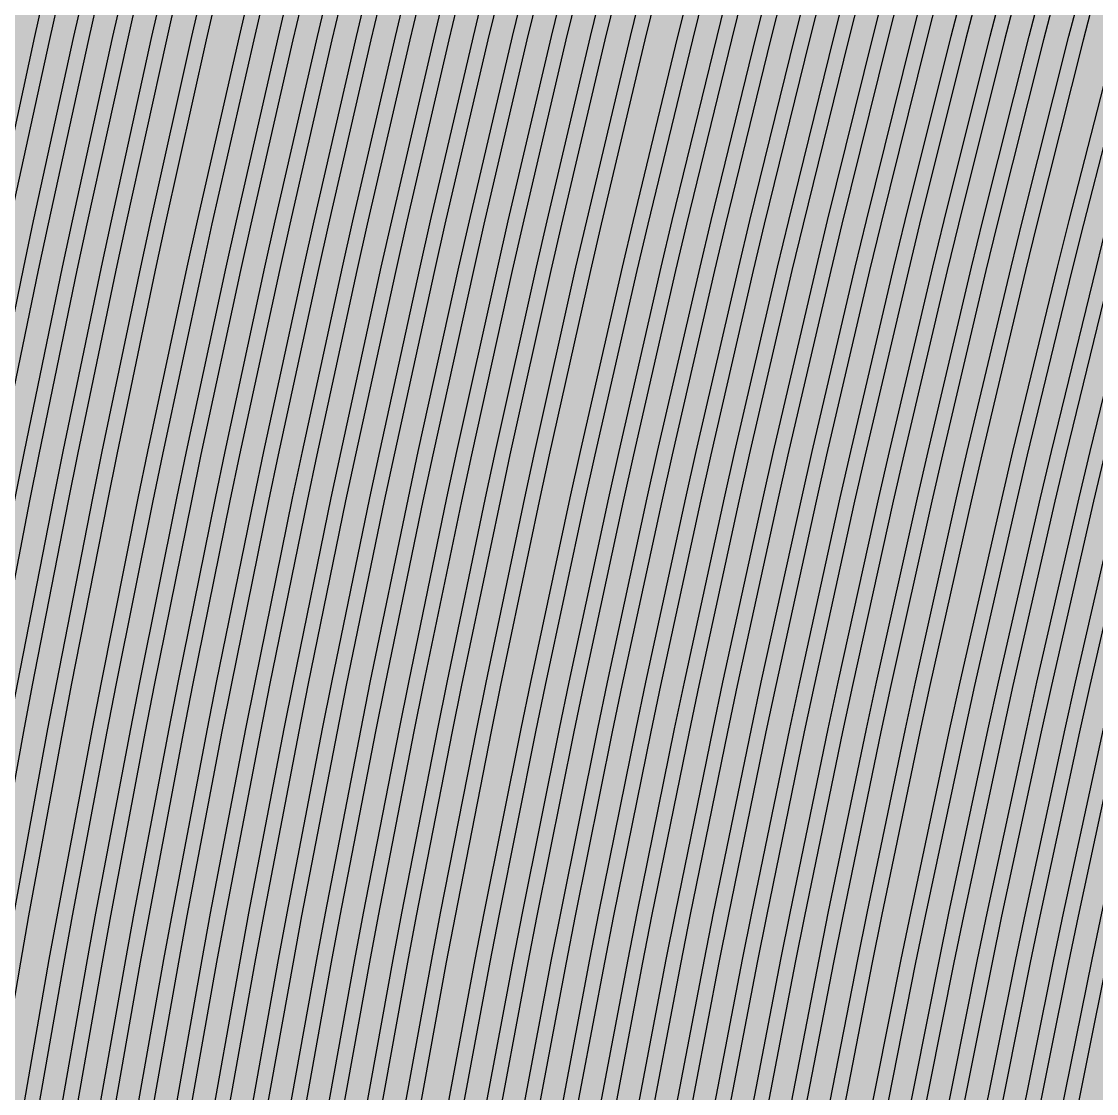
# Model space of a CAD drawing. Header units: metres. Extents: x -7240 to 10960, y -29667 to 1823.
# Drawn here: x 2903.3 to 3048.9, y -17259.8 to -17114.6 of the extents above; entities that cross this region are included whole.
import ezdxf

# ---------------------------------------------------------------- set-up
doc = ezdxf.new("R2010")
doc.units = ezdxf.units.M
doc.layers.add('Metal1', color=4, linetype='CONTINUOUS')
doc.layers.add('Polyimide', color=7, linetype='CONTINUOUS')

msp = doc.modelspace()

# ---------------------------------------------------------------- hatches: boundary and pattern name
at = {"layer": 'Polyimide'}
msp.add_hatch(color=7, dxfattribs=at).paths.add_polyline_path([(4088.45, -11806.89), (4098.72, -11851.21), (4115.58, -11893.47), (4138.63, -11932.7), (4167.35, -11967.99), (4201.08, -11998.53), (4239.03, -12023.62), (4280.35, -12042.68), (4349.18, -12073.73), (4413.2, -12113.76), (4471.26, -12162.04), (4522.3, -12217.69), (4565.39, -12279.7), (4599.74, -12346.94), (4624.73, -12418.19), (4639.91, -12492.16), (4645, -12567.5), (4639.91, -12642.84), (4624.73, -12716.8), (4599.74, -12788.06), (4565.39, -12855.3), (4522.3, -12917.31), (4471.26, -12972.96), (4413.2, -13021.24), (4349.18, -13061.27), (4280.35, -13092.32), (4239.03, -13111.38), (4201.08, -13136.47), (4167.35, -13167.01), (4138.63, -13202.3), (4115.58, -13241.52), (4098.72, -13283.78), (4088.45, -13328.11), (4085, -13373.48), (4085, -13567.5), (4099.45, -13861.55), (4142.64, -14152.77), (4214.18, -14438.35), (4313.36, -14715.55), (4439.24, -14981.69), (4590.59, -15234.21), (4765.97, -15470.68), (4963.68, -15688.82), (5181.82, -15886.53), (5418.29, -16061.91), (5670.81, -16213.26), (5936.95, -16339.14), (6214.15, -16438.32), (6499.73, -16509.85), (6790.95, -16553.05), (7085, -16567.5), (9960.38, -16567.5), (10038.79, -16571.35), (10116.45, -16582.87), (10192.6, -16601.95), (10266.52, -16628.4), (10337.49, -16661.96), (10404.83, -16702.32), (10467.89, -16749.09), (10526.06, -16801.81), (10578.78, -16859.98), (10625.55, -16923.04), (10665.91, -16990.38), (10699.48, -17061.35), (10725.93, -17135.27), (10745, -17211.43), (10756.52, -17289.08), (10760.38, -17367.5), (10760.38, -21957.3), (10721.61, -22012.91), (10685.97, -22070.59), (10653.58, -22130.14), (10624.53, -22191.39), (10598.92, -22254.16), (10576.82, -22318.25), (10558.3, -22383.46), (10543.41, -22449.6), (10532.21, -22516.46), (10524.72, -22583.84), (10520.97, -22651.53), (10520.97, -22719.32), (10524.72, -22787.01), (10532.21, -22854.38), (10543.41, -22921.24), (10558.3, -22987.38), (10576.82, -23052.6), (10598.92, -23116.68), (10624.53, -23179.45), (10653.58, -23240.71), (10685.97, -23300.26), (10721.61, -23357.93), (10760.38, -23413.54), (10760.38, -28667.5), (10756.52, -28745.91), (10745, -28823.57), (10725.93, -28899.73), (10699.48, -28973.65), (10665.91, -29044.62), (10625.55, -29111.96), (10578.78, -29175.01), (10526.06, -29233.19), (10467.89, -29285.91), (10404.83, -29332.68), (10337.49, -29373.04), (10266.52, -29406.6), (10192.6, -29433.05), (10116.45, -29452.13), (10038.79, -29463.65), (9960.38, -29467.5), (-6239.63, -29467.5), (-6318.04, -29463.65), (-6395.7, -29452.13), (-6471.85, -29433.05), (-6545.77, -29406.6), (-6616.74, -29373.04), (-6684.08, -29332.68), (-6747.14, -29285.91), (-6805.31, -29233.19), (-6858.03, -29175.01), (-6904.8, -29111.96), (-6945.16, -29044.62), (-6978.73, -28973.65), (-7005.18, -28899.73), (-7024.25, -28823.57), (-7035.77, -28745.91), (-7039.63, -28667.5), (-7039.63, -23426.32), (-6999.36, -23370.07), (-6962.33, -23311.63), (-6928.66, -23251.2), (-6898.45, -23188.96), (-6871.81, -23125.12), (-6848.81, -23059.88), (-6829.53, -22993.44), (-6814.04, -22926.02), (-6802.37, -22857.83), (-6794.57, -22789.09), (-6790.67, -22720.02), (-6790.67, -22650.84), (-6794.57, -22581.77), (-6802.37, -22513.03), (-6814.04, -22444.84), (-6829.53, -22377.42), (-6848.81, -22310.98), (-6871.81, -22245.74), (-6898.45, -22181.89), (-6928.66, -22119.66), (-6962.33, -22059.22), (-6999.36, -22000.79), (-7039.63, -21944.54), (-7039.63, -17367.5), (-7035.77, -17289.08), (-7024.25, -17211.43), (-7005.18, -17135.27), (-6978.73, -17061.35), (-6945.16, -16990.38), (-6904.8, -16923.04), (-6858.03, -16859.98), (-6805.31, -16801.81), (-6747.14, -16749.09), (-6684.08, -16702.32), (-6616.74, -16661.96), (-6545.77, -16628.4), (-6471.85, -16601.95), (-6395.7, -16582.87), (-6318.04, -16571.35), (-6239.63, -16567.5), (-3334, -16567.5), (-3039.95, -16553.05), (-2748.73, -16509.85), (-2463.15, -16438.32), (-2185.95, -16339.14), (-1919.81, -16213.26), (-1667.29, -16061.91), (-1430.82, -15886.53), (-1212.68, -15688.82), (-1014.97, -15470.68), (-839.59, -15234.21), (-688.24, -14981.69), (-562.36, -14715.55), (-463.18, -14438.35), (-391.64, -14152.77), (-348.45, -13861.55), (-334, -13567.5), (-334, -13373.48), (-337.45, -13328.11), (-347.72, -13283.78), (-364.58, -13241.52), (-387.63, -13202.3), (-416.35, -13167.01), (-450.08, -13136.47), (-488.03, -13111.38), (-529.35, -13092.32), (-529.35, -13092.32), (-598.18, -13061.27), (-662.2, -13021.24), (-720.26, -12972.96), (-771.3, -12917.31), (-814.39, -12855.3), (-848.74, -12788.06), (-873.73, -12716.8), (-888.91, -12642.84), (-894, -12567.5), (-888.91, -12492.16), (-873.73, -12418.19), (-848.74, -12346.94), (-814.39, -12279.7), (-771.3, -12217.69), (-720.26, -12162.04), (-662.2, -12113.76), (-598.18, -12073.73), (-529.35, -12042.68), (-488.03, -12023.62), (-450.08, -11998.53), (-416.35, -11967.99), (-387.63, -11932.7), (-364.58, -11893.47), (-347.72, -11851.21), (-337.45, -11806.89), (-334, -11761.52), (-334, -11074.31), (-337.45, -11028.94), (-347.72, -10984.62), (-364.58, -10942.36), (-387.63, -10903.13), (-416.35, -10867.84), (-450.08, -10837.3), (-488.03, -10812.21), (-529.35, -10793.16), (-529.35, -10793.16), (-598.18, -10762.1), (-662.2, -10722.07), (-720.26, -10673.8), (-771.3, -10618.15), (-814.39, -10556.13), (-848.74, -10488.89), (-873.73, -10417.64), (-888.91, -10343.67), (-894, -10268.33), (-888.91, -10192.99), (-873.73, -10119.03), (-848.74, -10047.77), (-814.39, -9980.53), (-771.3, -9918.52), (-720.26, -9862.87), (-662.2, -9814.59), (-598.18, -9774.56), (-529.35, -9743.51), (-488.03, -9724.45), (-450.08, -9699.36), (-416.35, -9668.82), (-387.63, -9633.53), (-364.58, -9594.31), (-347.72, -9552.05), (-337.45, -9507.72), (-334, -9462.35), (-334, -8775.14), (-337.45, -8729.78), (-347.72, -8685.45), (-364.58, -8643.19), (-387.63, -8603.96), (-416.35, -8568.68), (-450.08, -8538.14), (-488.03, -8513.05), (-529.35, -8493.99), (-529.35, -8493.99), (-598.18, -8462.94), (-662.2, -8422.91), (-720.26, -8374.63), (-771.3, -8318.98), (-814.39, -8256.97), (-848.74, -8189.73), (-873.73, -8118.47), (-888.91, -8044.5), (-894, -7969.17), (-888.91, -7893.83), (-873.73, -7819.86), (-848.74, -7748.61), (-814.39, -7681.36), (-771.3, -7619.35), (-720.26, -7563.7), (-662.2, -7515.42), (-598.18, -7475.4), (-529.35, -7444.34), (-529.35, -7444.34), (-488.03, -7425.28), (-450.08, -7400.2), (-416.35, -7369.66), (-387.63, -7334.37), (-364.58, -7295.14), (-347.72, -7252.88), (-337.45, -7208.56), (-334, -7163.19), (-334, -6475.98), (-337.45, -6430.61), (-347.72, -6386.29), (-364.58, -6344.02), (-387.63, -6304.8), (-416.35, -6269.51), (-450.08, -6238.97), (-488.03, -6213.88), (-529.35, -6194.82), (-529.35, -6194.82), (-598.18, -6163.77), (-662.2, -6123.74), (-720.26, -6075.46), (-771.3, -6019.81), (-814.39, -5957.8), (-848.74, -5890.56), (-873.73, -5819.31), (-888.91, -5745.34), (-894, -5670), (-888.91, -5594.66), (-873.73, -5520.69), (-848.74, -5449.44), (-814.39, -5382.2), (-771.3, -5320.19), (-720.26, -5264.54), (-662.2, -5216.26), (-598.18, -5176.23), (-529.35, -5145.18), (-529.35, -5145.18), (-488.03, -5126.12), (-450.08, -5101.03), (-416.35, -5070.49), (-387.63, -5035.2), (-364.58, -4995.98), (-347.72, -4953.71), (-337.45, -4909.39), (-334, -4864.02), (-334, 380), (-334, 1522.5), (-289, 1522.5), (-288.78, 1515.63), (-288.1, 1508.79), (-286.98, 1502.02), (-285.42, 1495.32), (-283.43, 1488.75), (-281.01, 1482.32), (-278.17, 1476.06), (-274.93, 1470), (-271.3, 1464.17), (-267.3, 1458.58), (-262.94, 1453.27), (-258.25, 1448.25), (-253.23, 1443.56), (-247.92, 1439.2), (-242.33, 1435.2), (-236.5, 1431.57), (-230.44, 1428.33), (-224.18, 1425.49), (-217.75, 1423.07), (-211.18, 1421.08), (-204.48, 1419.52), (-197.71, 1418.4), (-190.87, 1417.72), (-184, 1417.5), (-177.13, 1417.72), (-170.29, 1418.4), (-163.52, 1419.52), (-156.82, 1421.08), (-150.25, 1423.07), (-143.82, 1425.49), (-137.56, 1428.33), (-131.5, 1431.57), (-125.67, 1435.2), (-120.08, 1439.2), (-114.77, 1443.56), (-109.75, 1448.25), (-105.06, 1453.27), (-100.7, 1458.58), (-96.7, 1464.17), (-93.07, 1470), (-89.83, 1476.06), (-86.99, 1482.32), (-84.57, 1488.75), (-82.58, 1495.32), (-81.02, 1502.02), (-79.9, 1508.79), (-79.22, 1515.63), (-79, 1522.5), (1786, 1522.5), (3835, 1522.5), (3835.21, 1529.04), (3835.86, 1535.55), (3836.92, 1542.01), (3838.41, 1548.38), (3840.31, 1554.64), (3842.61, 1560.77), (3845.31, 1566.73), (3848.4, 1572.5), (3851.85, 1578.06), (3855.66, 1583.38), (3859.82, 1588.43), (3864.29, 1593.21), (3869.07, 1597.68), (3874.12, 1601.84), (3879.44, 1605.65), (3885, 1609.1), (3890.77, 1612.19), (3896.73, 1614.89), (3902.86, 1617.19), (3909.12, 1619.09), (3915.49, 1620.58), (3921.95, 1621.64), (3928.46, 1622.29), (3935, 1622.5), (3941.54, 1622.29), (3948.05, 1621.64), (3954.51, 1620.58), (3960.88, 1619.09), (3967.14, 1617.19), (3973.27, 1614.89), (3979.23, 1612.19), (3985, 1609.1), (3990.56, 1605.65), (3995.88, 1601.84), (4000.93, 1597.68), (4005.71, 1593.21), (4010.18, 1588.43), (4014.34, 1583.38), (4018.15, 1578.06), (4021.6, 1572.5), (4024.69, 1566.73), (4027.39, 1560.77), (4029.69, 1554.64), (4031.59, 1548.38), (4033.08, 1542.01), (4034.14, 1535.55), (4034.79, 1529.04), (4035, 1522.5), (4085, 1522.5), (4085, 380), (4085, 330), (4085, -4864.02), (4088.45, -4909.39), (4098.72, -4953.71), (4115.58, -4995.98), (4138.63, -5035.2), (4167.35, -5070.49), (4201.08, -5101.03), (4239.03, -5126.12), (4280.35, -5145.18), (4280.35, -5145.18), (4349.18, -5176.23), (4413.2, -5216.26), (4471.26, -5264.54), (4522.3, -5320.19), (4565.39, -5382.2), (4599.74, -5449.44), (4624.73, -5520.69), (4639.91, -5594.66), (4645, -5670), (4639.91, -5745.34), (4624.73, -5819.31), (4599.74, -5890.56), (4565.39, -5957.8), (4522.3, -6019.81), (4471.26, -6075.46), (4413.2, -6123.74), (4349.18, -6163.77), (4280.35, -6194.82), (4239.03, -6213.88), (4201.08, -6238.97), (4167.35, -6269.51), (4138.63, -6304.8), (4115.58, -6344.02), (4098.72, -6386.29), (4088.45, -6430.61), (4085, -6475.98), (4085, -11761.52), (4088.45, -11806.89)])

# ---------------------------------------------------------------- linework, layer by layer
at = {"layer": 'Metal1'}
for points in [[(2855.58, -17422.91), (2858.24, -17397.93), (2858.95, -17391.66), (2861.92, -17366.68), (2862.7, -17360.41), (2865.97, -17335.43), (2866.83, -17329.15), (2870.4, -17304.18), (2871.34, -17297.9), (2875.21, -17272.93), (2876.23, -17266.65), (2880.41, -17241.67), (2881.5, -17235.4), (2886, -17210.42), (2887.17, -17204.14), (2891.97, -17179.17), (2893.22, -17172.89), (2898.34, -17147.92), (2899.67, -17141.64), (2905.1, -17116.67), (2906.51, -17110.38)], [(2908.46, -17110.83), (2907.06, -17117.1), (2901.62, -17142.06), (2900.3, -17148.33), (2895.18, -17173.29), (2893.94, -17179.56), (2889.13, -17204.51), (2887.97, -17210.78), (2883.47, -17235.74), (2882.38, -17242.01), (2878.2, -17266.97), (2877.19, -17273.24), (2873.31, -17298.2), (2872.38, -17304.47), (2868.81, -17329.43), (2867.95, -17335.69), (2864.68, -17360.66), (2863.9, -17366.92), (2860.94, -17391.89), (2860.23, -17398.15), (2857.57, -17423.12)], [(2860.64, -17422.91), (2863.32, -17397.93), (2864.03, -17391.66), (2867.01, -17366.68), (2867.79, -17360.41), (2871.08, -17335.43), (2871.94, -17329.15), (2875.53, -17304.18), (2876.47, -17297.9), (2880.36, -17272.92), (2881.38, -17266.65), (2885.59, -17241.67), (2886.68, -17235.39), (2891.2, -17210.42), (2892.37, -17204.14), (2897.2, -17179.17), (2898.45, -17172.89), (2903.59, -17147.92), (2904.93, -17141.64), (2910.39, -17116.67), (2911.8, -17110.38)], [(2913.75, -17110.83), (2912.34, -17117.1), (2906.88, -17142.06), (2905.55, -17148.33), (2900.41, -17173.29), (2899.16, -17179.56), (2894.34, -17204.52), (2893.16, -17210.78), (2888.65, -17235.74), (2887.56, -17242.01), (2883.36, -17266.97), (2882.34, -17273.24), (2878.45, -17298.2), (2877.51, -17304.47), (2873.92, -17329.43), (2873.06, -17335.69), (2869.78, -17360.66), (2868.99, -17366.92), (2866.01, -17391.89), (2865.31, -17398.15), (2862.63, -17423.12)], [(2865.7, -17422.91), (2868.39, -17397.93), (2869.1, -17391.66), (2872.1, -17366.68), (2872.89, -17360.41), (2876.19, -17335.43), (2877.05, -17329.15), (2880.66, -17304.18), (2881.6, -17297.9), (2885.51, -17272.92), (2886.54, -17266.65), (2890.76, -17241.67), (2891.86, -17235.39), (2896.39, -17210.42), (2897.57, -17204.14), (2902.42, -17179.17), (2903.68, -17172.89), (2908.85, -17147.92), (2910.19, -17141.64), (2915.67, -17116.67), (2917.09, -17110.38)], [(2919.04, -17110.83), (2917.62, -17117.11), (2912.14, -17142.06), (2910.8, -17148.33), (2905.64, -17173.29), (2904.38, -17179.56), (2899.54, -17204.52), (2898.36, -17210.79), (2893.83, -17235.75), (2892.73, -17242.01), (2888.51, -17266.97), (2887.49, -17273.24), (2883.58, -17298.2), (2882.64, -17304.47), (2879.03, -17329.43), (2878.17, -17335.69), (2874.87, -17360.66), (2874.08, -17366.92), (2871.09, -17391.89), (2870.38, -17398.15), (2867.69, -17423.12)], [(2870.76, -17422.91), (2873.46, -17397.93), (2874.18, -17391.66), (2877.19, -17366.68), (2877.98, -17360.4), (2881.29, -17335.43), (2882.16, -17329.15), (2885.78, -17304.17), (2886.73, -17297.9), (2890.66, -17272.92), (2891.69, -17266.65), (2895.93, -17241.67), (2897.04, -17235.39), (2901.59, -17210.42), (2902.78, -17204.14), (2907.65, -17179.17), (2908.91, -17172.89), (2914.1, -17147.92), (2915.45, -17141.63), (2920.95, -17116.67), (2922.38, -17110.38)], [(2924.33, -17110.83), (2922.91, -17117.11), (2917.4, -17142.06), (2916.06, -17148.33), (2910.87, -17173.29), (2909.61, -17179.56), (2904.74, -17204.52), (2903.56, -17210.79), (2899.01, -17235.75), (2897.9, -17242.01), (2893.66, -17266.97), (2892.64, -17273.24), (2888.71, -17298.2), (2887.76, -17304.47), (2884.14, -17329.43), (2883.28, -17335.69), (2879.96, -17360.66), (2879.17, -17366.92), (2876.17, -17391.89), (2875.45, -17398.15), (2872.75, -17423.12)], [(2875.85, -17422.91), (2878.57, -17397.93), (2879.29, -17391.66), (2882.31, -17366.68), (2883.11, -17360.4), (2886.44, -17335.43), (2887.32, -17329.15), (2890.96, -17304.17), (2891.91, -17297.9), (2895.87, -17272.92), (2896.9, -17266.64), (2901.17, -17241.67), (2902.28, -17235.39), (2906.86, -17210.42), (2908.06, -17204.14), (2912.95, -17179.17), (2914.23, -17172.89), (2919.45, -17147.92), (2920.8, -17141.63), (2926.34, -17116.67), (2927.78, -17110.38)], [(2929.73, -17110.83), (2928.29, -17117.11), (2922.76, -17142.06), (2921.4, -17148.33), (2916.19, -17173.29), (2914.92, -17179.56), (2910.02, -17204.52), (2908.83, -17210.79), (2904.25, -17235.75), (2903.14, -17242.02), (2898.87, -17266.98), (2897.84, -17273.24), (2893.89, -17298.2), (2892.94, -17304.47), (2889.3, -17329.43), (2888.42, -17335.7), (2885.09, -17360.66), (2884.3, -17366.92), (2881.27, -17391.89), (2880.55, -17398.15), (2877.84, -17423.12)], [(2881.16, -17422.91), (2883.94, -17397.93), (2884.68, -17391.65), (2887.77, -17366.67), (2888.59, -17360.4), (2891.99, -17335.42), (2892.89, -17329.15), (2896.62, -17304.17), (2897.59, -17297.89), (2901.63, -17272.92), (2902.69, -17266.64), (2907.05, -17241.67), (2908.19, -17235.39), (2912.88, -17210.42), (2914.1, -17204.13), (2919.1, -17179.17), (2920.41, -17172.88), (2925.74, -17147.92), (2927.13, -17141.63), (2932.79, -17116.67), (2934.26, -17110.38)], [(2936.21, -17110.84), (2934.74, -17117.11), (2929.08, -17142.06), (2927.7, -17148.34), (2922.36, -17173.29), (2921.06, -17179.57), (2916.06, -17204.52), (2914.84, -17210.79), (2910.16, -17235.75), (2909.02, -17242.02), (2904.66, -17266.98), (2903.61, -17273.25), (2899.57, -17298.21), (2898.59, -17304.47), (2894.87, -17329.44), (2893.98, -17335.7), (2890.57, -17360.67), (2889.76, -17366.93), (2886.66, -17391.89), (2885.93, -17398.15), (2883.15, -17423.12)], [(2886.22, -17422.91), (2889.01, -17397.93), (2889.75, -17391.65), (2892.86, -17366.67), (2893.68, -17360.4), (2897.1, -17335.42), (2898, -17329.15), (2901.74, -17304.17), (2902.72, -17297.89), (2906.78, -17272.92), (2907.84, -17266.64), (2912.23, -17241.67), (2913.37, -17235.39), (2918.07, -17210.42), (2919.3, -17204.13), (2924.33, -17179.17), (2925.64, -17172.88), (2931, -17147.92), (2932.39, -17141.63), (2938.08, -17116.66), (2939.55, -17110.37)], [(2941.5, -17110.84), (2940.03, -17117.12), (2934.34, -17142.07), (2932.95, -17148.34), (2927.59, -17173.29), (2926.29, -17179.57), (2921.26, -17204.52), (2920.04, -17210.79), (2915.33, -17235.75), (2914.19, -17242.02), (2909.82, -17266.98), (2908.76, -17273.25), (2904.7, -17298.21), (2903.72, -17304.47), (2899.98, -17329.44), (2899.08, -17335.7), (2895.66, -17360.67), (2894.84, -17366.93), (2891.74, -17391.89), (2891, -17398.15), (2888.21, -17423.12)], [(2891.28, -17422.91), (2894.09, -17397.92), (2894.83, -17391.65), (2897.95, -17366.67), (2898.77, -17360.4), (2902.21, -17335.42), (2903.11, -17329.15), (2906.87, -17304.17), (2907.86, -17297.89), (2911.93, -17272.92), (2913, -17266.64), (2917.4, -17241.67), (2918.55, -17235.39), (2923.27, -17210.42), (2924.5, -17204.13), (2929.55, -17179.17), (2930.87, -17172.88), (2936.25, -17147.92), (2937.65, -17141.63), (2943.36, -17116.66), (2944.84, -17110.37)], [(2946.79, -17110.84), (2945.31, -17117.12), (2939.6, -17142.07), (2938.2, -17148.34), (2932.82, -17173.3), (2931.51, -17179.57), (2926.46, -17204.52), (2925.23, -17210.8), (2920.51, -17235.75), (2919.37, -17242.02), (2914.97, -17266.98), (2913.9, -17273.25), (2909.83, -17298.21), (2908.85, -17304.47), (2905.09, -17329.44), (2904.19, -17335.7), (2900.76, -17360.67), (2899.93, -17366.93), (2896.82, -17391.89), (2896.07, -17398.15), (2893.27, -17423.12)], [(2896.35, -17422.91), (2899.16, -17397.92), (2899.91, -17391.65), (2903.04, -17366.67), (2903.87, -17360.4), (2907.32, -17335.42), (2908.23, -17329.15), (2912, -17304.17), (2912.99, -17297.89), (2917.08, -17272.92), (2918.15, -17266.64), (2922.57, -17241.67), (2923.72, -17235.39), (2928.47, -17210.42), (2929.7, -17204.13), (2934.78, -17179.17), (2936.1, -17172.88), (2941.5, -17147.91), (2942.91, -17141.63), (2948.64, -17116.66), (2950.13, -17110.37)], [(2952.08, -17110.84), (2950.59, -17117.12), (2944.86, -17142.07), (2943.46, -17148.34), (2938.05, -17173.3), (2936.74, -17179.57), (2931.67, -17204.52), (2930.43, -17210.8), (2925.69, -17235.75), (2924.54, -17242.02), (2920.12, -17266.98), (2919.05, -17273.25), (2914.96, -17298.21), (2913.97, -17304.48), (2910.2, -17329.44), (2909.3, -17335.7), (2905.85, -17360.67), (2905.02, -17366.93), (2901.89, -17391.9), (2901.15, -17398.15), (2898.33, -17423.12)], [(2901.41, -17422.91), (2904.23, -17397.92), (2904.98, -17391.65), (2908.13, -17366.67), (2908.96, -17360.4), (2912.43, -17335.42), (2913.34, -17329.15), (2917.13, -17304.17), (2918.12, -17297.89), (2922.23, -17272.92), (2923.31, -17266.64), (2927.74, -17241.67), (2928.9, -17235.39), (2933.67, -17210.42), (2934.91, -17204.13), (2940, -17179.17), (2941.33, -17172.88), (2946.76, -17147.91), (2948.16, -17141.62), (2953.93, -17116.66), (2955.42, -17110.37)], [(2957.37, -17110.84), (2955.87, -17117.12), (2950.11, -17142.07), (2948.71, -17148.35), (2943.28, -17173.3), (2941.96, -17179.57), (2936.87, -17204.53), (2935.63, -17210.8), (2930.87, -17235.75), (2929.71, -17242.02), (2925.28, -17266.98), (2924.2, -17273.25), (2920.09, -17298.21), (2919.1, -17304.48), (2915.32, -17329.44), (2914.41, -17335.7), (2910.94, -17360.67), (2910.11, -17366.93), (2906.97, -17391.9), (2906.22, -17398.16), (2903.39, -17423.12)], [(2906.47, -17422.91), (2909.31, -17397.92), (2910.06, -17391.65), (2913.22, -17366.67), (2914.05, -17360.4), (2917.53, -17335.42), (2918.45, -17329.14), (2922.25, -17304.17), (2923.25, -17297.89), (2927.38, -17272.92), (2928.46, -17266.64), (2932.92, -17241.67), (2934.08, -17235.38), (2938.86, -17210.42), (2940.11, -17204.13), (2945.23, -17179.16), (2946.56, -17172.88), (2952.01, -17147.91), (2953.42, -17141.62), (2959.21, -17116.66), (2960.71, -17110.37)], [(2962.66, -17110.84), (2961.16, -17117.12), (2955.37, -17142.07), (2953.96, -17148.35), (2948.51, -17173.3), (2947.18, -17179.57), (2942.07, -17204.53), (2940.83, -17210.8), (2936.04, -17235.75), (2934.88, -17242.02), (2930.43, -17266.98), (2929.35, -17273.25), (2925.23, -17298.21), (2924.23, -17304.48), (2920.43, -17329.44), (2919.51, -17335.7), (2916.04, -17360.67), (2915.2, -17366.93), (2912.05, -17391.9), (2911.29, -17398.16), (2908.46, -17423.12)], [(2911.53, -17422.9), (2914.38, -17397.92), (2915.14, -17391.65), (2918.31, -17366.67), (2919.15, -17360.4), (2922.64, -17335.42), (2923.56, -17329.14), (2927.38, -17304.17), (2928.38, -17297.89), (2932.53, -17272.92), (2933.61, -17266.64), (2938.09, -17241.67), (2939.26, -17235.38), (2944.06, -17210.42), (2945.31, -17204.13), (2950.45, -17179.16), (2951.79, -17172.88), (2957.26, -17147.91), (2958.68, -17141.62), (2964.49, -17116.66), (2966, -17110.37)], [(2967.95, -17110.84), (2966.44, -17117.12), (2960.63, -17142.07), (2959.21, -17148.35), (2953.74, -17173.3), (2952.41, -17179.57), (2947.27, -17204.53), (2946.02, -17210.8), (2941.22, -17235.76), (2940.06, -17242.03), (2935.58, -17266.98), (2934.5, -17273.25), (2930.36, -17298.21), (2929.36, -17304.48), (2925.54, -17329.44), (2924.62, -17335.7), (2921.13, -17360.67), (2920.29, -17366.93), (2917.12, -17391.9), (2916.37, -17398.16), (2913.52, -17423.13)], [(2916.59, -17422.9), (2919.45, -17397.92), (2920.21, -17391.65), (2923.4, -17366.67), (2924.24, -17360.4), (2927.75, -17335.42), (2928.67, -17329.14), (2932.51, -17304.17), (2933.51, -17297.89), (2937.68, -17272.92), (2938.77, -17266.64), (2943.26, -17241.67), (2944.43, -17235.38), (2949.26, -17210.41), (2950.52, -17204.13), (2955.68, -17179.16), (2957.02, -17172.88), (2962.51, -17147.91), (2963.94, -17141.62), (2969.78, -17116.66), (2971.29, -17110.37)], [(2973.23, -17110.84), (2971.72, -17117.12), (2965.89, -17142.07), (2964.47, -17148.35), (2958.97, -17173.3), (2957.63, -17179.57), (2952.48, -17204.53), (2951.22, -17210.8), (2946.4, -17235.76), (2945.23, -17242.03), (2940.74, -17266.98), (2939.65, -17273.25), (2935.49, -17298.21), (2934.49, -17304.48), (2930.65, -17329.44), (2929.73, -17335.71), (2926.22, -17360.67), (2925.38, -17366.93), (2922.2, -17391.9), (2921.44, -17398.16), (2918.58, -17423.13)], [(2921.65, -17422.9), (2924.53, -17397.92), (2925.29, -17391.65), (2928.49, -17366.67), (2929.33, -17360.4), (2932.86, -17335.42), (2933.79, -17329.14), (2937.64, -17304.17), (2938.65, -17297.89), (2942.83, -17272.92), (2943.92, -17266.64), (2948.43, -17241.67), (2949.61, -17235.38), (2954.46, -17210.41), (2955.72, -17204.13), (2960.9, -17179.16), (2962.25, -17172.87), (2967.77, -17147.91), (2969.2, -17141.62), (2975.06, -17116.66), (2976.58, -17110.37)], [(2978.52, -17110.84), (2977.01, -17117.12), (2971.15, -17142.07), (2969.72, -17148.35), (2964.2, -17173.3), (2962.86, -17179.58), (2957.68, -17204.53), (2956.42, -17210.8), (2951.58, -17235.76), (2950.4, -17242.03), (2945.89, -17266.98), (2944.8, -17273.25), (2940.62, -17298.21), (2939.61, -17304.48), (2935.76, -17329.44), (2934.84, -17335.71), (2931.31, -17360.67), (2930.47, -17366.93), (2927.27, -17391.9), (2926.51, -17398.16), (2923.64, -17423.13)], [(2926.71, -17422.9), (2929.6, -17397.92), (2930.37, -17391.65), (2933.58, -17366.67), (2934.43, -17360.4), (2937.97, -17335.42), (2938.9, -17329.14), (2942.76, -17304.17), (2943.78, -17297.89), (2947.98, -17272.92), (2949.08, -17266.63), (2953.61, -17241.67), (2954.79, -17235.38), (2959.65, -17210.41), (2960.92, -17204.13), (2966.12, -17179.16), (2967.48, -17172.87), (2973.02, -17147.91), (2974.46, -17141.62), (2980.34, -17116.66), (2981.87, -17110.37)], [(2983.81, -17110.84), (2982.29, -17117.12), (2976.41, -17142.07), (2974.97, -17148.35), (2969.43, -17173.3), (2968.08, -17179.58), (2962.88, -17204.53), (2961.62, -17210.8), (2956.75, -17235.76), (2955.57, -17242.03), (2951.04, -17266.99), (2949.95, -17273.25), (2945.75, -17298.21), (2944.74, -17304.48), (2940.87, -17329.44), (2939.95, -17335.71), (2936.41, -17360.67), (2935.56, -17366.93), (2932.35, -17391.9), (2931.59, -17398.16), (2928.7, -17423.13)], [(2931.8, -17422.9), (2934.7, -17397.92), (2935.47, -17391.65), (2938.7, -17366.67), (2939.56, -17360.4), (2943.11, -17335.42), (2944.05, -17329.14), (2947.94, -17304.17), (2948.96, -17297.89), (2953.18, -17272.92), (2954.29, -17266.63), (2958.84, -17241.66), (2960.03, -17235.38), (2964.93, -17210.41), (2966.2, -17204.13), (2971.43, -17179.16), (2972.79, -17172.87), (2978.37, -17147.91), (2979.82, -17141.62), (2985.73, -17116.66), (2987.27, -17110.37)], [(2989.21, -17110.85), (2987.68, -17117.13), (2981.76, -17142.07), (2980.32, -17148.35), (2974.75, -17173.3), (2973.39, -17179.58), (2968.16, -17204.53), (2966.89, -17210.8), (2962, -17235.76), (2960.81, -17242.03), (2956.26, -17266.99), (2955.15, -17273.26), (2950.93, -17298.21), (2949.92, -17304.48), (2946.03, -17329.44), (2945.09, -17335.71), (2941.54, -17360.67), (2940.68, -17366.93), (2937.46, -17391.9), (2936.69, -17398.16), (2933.79, -17423.13)], [(2937.11, -17422.9), (2940.08, -17397.92), (2940.86, -17391.65), (2944.16, -17366.67), (2945.03, -17360.39), (2948.67, -17335.42), (2949.62, -17329.14), (2953.6, -17304.17), (2954.64, -17297.88), (2958.95, -17272.91), (2960.08, -17266.63), (2964.73, -17241.66), (2965.94, -17235.38), (2970.94, -17210.41), (2972.24, -17204.12), (2977.58, -17179.16), (2978.97, -17172.87), (2984.66, -17147.91), (2986.14, -17141.61), (2992.18, -17116.66), (2993.75, -17110.36)], [(2995.69, -17110.85), (2994.13, -17117.13), (2988.09, -17142.08), (2986.61, -17148.36), (2980.92, -17173.31), (2979.54, -17179.58), (2974.2, -17204.53), (2972.9, -17210.81), (2967.9, -17235.76), (2966.69, -17242.03), (2962.04, -17266.99), (2960.92, -17273.26), (2956.61, -17298.22), (2955.57, -17304.49), (2951.6, -17329.45), (2950.65, -17335.71), (2947.01, -17360.67), (2946.14, -17366.94), (2942.85, -17391.9), (2942.06, -17398.16), (2939.1, -17423.13)], [(2942.17, -17422.9), (2945.15, -17397.92), (2945.94, -17391.65), (2949.25, -17366.67), (2950.13, -17360.39), (2953.78, -17335.42), (2954.74, -17329.14), (2958.72, -17304.16), (2959.77, -17297.88), (2964.1, -17272.91), (2965.23, -17266.63), (2969.9, -17241.66), (2971.12, -17235.38), (2976.14, -17210.41), (2977.44, -17204.12), (2982.81, -17179.16), (2984.2, -17172.87), (2989.92, -17147.91), (2991.4, -17141.61), (2997.47, -17116.66), (2999.04, -17110.36)], [(3000.98, -17110.85), (2999.41, -17117.13), (2993.35, -17142.08), (2991.86, -17148.36), (2986.15, -17173.31), (2984.76, -17179.58), (2979.4, -17204.54), (2978.1, -17210.81), (2973.08, -17235.76), (2971.87, -17242.04), (2967.2, -17266.99), (2966.07, -17273.26), (2961.74, -17298.22), (2960.7, -17304.49), (2956.71, -17329.45), (2955.75, -17335.71), (2952.11, -17360.67), (2951.23, -17366.94), (2947.92, -17391.9), (2947.14, -17398.16), (2944.16, -17423.13)], [(2947.24, -17422.9), (2950.22, -17397.92), (2951.02, -17391.65), (2954.34, -17366.67), (2955.22, -17360.39), (2958.88, -17335.42), (2959.85, -17329.14), (2963.85, -17304.16), (2964.9, -17297.88), (2969.25, -17272.91), (2970.38, -17266.63), (2975.07, -17241.66), (2976.3, -17235.37), (2981.33, -17210.41), (2982.65, -17204.12), (2988.03, -17179.16), (2989.43, -17172.87), (2995.17, -17147.91), (2996.66, -17141.61), (3002.75, -17116.65), (3004.33, -17110.36)], [(3006.27, -17110.85), (3004.69, -17117.14), (2998.6, -17142.08), (2997.12, -17148.36), (2991.38, -17173.31), (2989.98, -17179.59), (2984.6, -17204.54), (2983.29, -17210.81), (2978.26, -17235.76), (2977.04, -17242.04), (2972.35, -17266.99), (2971.22, -17273.26), (2966.87, -17298.22), (2965.82, -17304.49), (2961.82, -17329.45), (2960.86, -17335.71), (2957.2, -17360.67), (2956.32, -17366.94), (2953, -17391.9), (2952.21, -17398.16), (2949.22, -17423.13)], [(2952.3, -17422.9), (2955.3, -17397.92), (2956.09, -17391.64), (2959.43, -17366.67), (2960.31, -17360.39), (2963.99, -17335.42), (2964.96, -17329.14), (2968.98, -17304.16), (2970.03, -17297.88), (2974.4, -17272.91), (2975.54, -17266.63), (2980.25, -17241.66), (2981.48, -17235.37), (2986.53, -17210.41), (2987.85, -17204.12), (2993.26, -17179.16), (2994.66, -17172.87), (3000.42, -17147.91), (3001.92, -17141.61), (3008.03, -17116.65), (3009.62, -17110.36)], [(3011.56, -17110.85), (3009.97, -17117.14), (3003.86, -17142.08), (3002.37, -17148.36), (2996.61, -17173.31), (2995.21, -17179.59), (2989.81, -17204.54), (2988.49, -17210.81), (2983.44, -17235.76), (2982.21, -17242.04), (2977.5, -17266.99), (2976.36, -17273.26), (2972, -17298.22), (2970.95, -17304.49), (2966.93, -17329.45), (2965.97, -17335.71), (2962.29, -17360.68), (2961.41, -17366.94), (2958.08, -17391.9), (2957.28, -17398.16), (2954.28, -17423.13)], [(2957.36, -17422.9), (2960.37, -17397.92), (2961.17, -17391.64), (2964.52, -17366.67), (2965.41, -17360.39), (2969.1, -17335.42), (2970.07, -17329.14), (2974.11, -17304.16), (2975.16, -17297.88), (2979.55, -17272.91), (2980.69, -17266.63), (2985.42, -17241.66), (2986.65, -17235.37), (2991.73, -17210.41), (2993.05, -17204.12), (2998.48, -17179.16), (2999.89, -17172.87), (3005.67, -17147.9), (3007.18, -17141.61), (3013.32, -17116.65), (3014.91, -17110.36)], [(3016.85, -17110.85), (3015.26, -17117.14), (3009.12, -17142.08), (3007.62, -17148.36), (3001.84, -17173.31), (3000.43, -17179.59), (2995.01, -17204.54), (2993.69, -17210.81), (2988.61, -17235.77), (2987.38, -17242.04), (2982.66, -17266.99), (2981.51, -17273.26), (2977.14, -17298.22), (2976.08, -17304.49), (2972.05, -17329.45), (2971.08, -17335.71), (2967.39, -17360.68), (2966.5, -17366.94), (2963.15, -17391.9), (2962.36, -17398.17), (2959.34, -17423.13)], [(2962.42, -17422.9), (2965.44, -17397.92), (2966.25, -17391.64), (2969.61, -17366.67), (2970.5, -17360.39), (2974.21, -17335.42), (2975.18, -17329.14), (2979.23, -17304.16), (2980.3, -17297.88), (2984.69, -17272.91), (2985.85, -17266.63), (2990.59, -17241.66), (2991.83, -17235.37), (2996.93, -17210.41), (2998.26, -17204.12), (3003.7, -17179.16), (3005.12, -17172.86), (3010.93, -17147.9), (3012.44, -17141.61), (3018.6, -17116.65), (3020.2, -17110.36)], [(3022.14, -17110.86), (3020.54, -17117.14), (3014.38, -17142.08), (3012.87, -17148.36), (3007.07, -17173.31), (3005.66, -17179.59), (3000.21, -17204.54), (2998.88, -17210.81), (2993.79, -17235.77), (2992.55, -17242.04), (2987.81, -17266.99), (2986.66, -17273.26), (2982.27, -17298.22), (2981.21, -17304.49), (2977.16, -17329.45), (2976.18, -17335.72), (2972.48, -17360.68), (2971.59, -17366.94), (2968.23, -17391.9), (2967.43, -17398.17), (2964.41, -17423.13)], [(2967.48, -17422.9), (2970.52, -17397.92), (2971.32, -17391.64), (2974.7, -17366.67), (2975.59, -17360.39), (2979.32, -17335.41), (2980.29, -17329.13), (2984.36, -17304.16), (2985.43, -17297.88), (2989.84, -17272.91), (2991, -17266.63), (2995.76, -17241.66), (2997.01, -17235.37), (3002.12, -17210.41), (3003.46, -17204.12), (3008.93, -17179.16), (3010.35, -17172.86), (3016.18, -17147.9), (3017.7, -17141.61), (3023.88, -17116.65), (3025.49, -17110.36)], [(3027.43, -17110.86), (3025.82, -17117.14), (3019.64, -17142.08), (3018.13, -17148.37), (3012.3, -17173.31), (3010.88, -17179.59), (3005.41, -17204.54), (3004.08, -17210.82), (2998.97, -17235.77), (2997.73, -17242.04), (2992.96, -17266.99), (2991.81, -17273.27), (2987.4, -17298.22), (2986.33, -17304.49), (2982.27, -17329.45), (2981.29, -17335.72), (2977.57, -17360.68), (2976.68, -17366.94), (2973.31, -17391.9), (2972.5, -17398.17), (2969.47, -17423.13)], [(2972.54, -17422.9), (2975.59, -17397.92), (2976.4, -17391.64), (2979.79, -17366.67), (2980.69, -17360.39), (2984.42, -17335.41), (2985.41, -17329.13), (2989.49, -17304.16), (2990.56, -17297.88), (2994.99, -17272.91), (2996.15, -17266.63), (3000.94, -17241.66), (3002.19, -17235.37), (3007.32, -17210.41), (3008.66, -17204.12), (3014.15, -17179.16), (3015.58, -17172.86), (3021.43, -17147.9), (3022.95, -17141.61), (3029.17, -17116.65), (3030.78, -17110.35)], [(3032.72, -17110.86), (3031.11, -17117.14), (3024.9, -17142.08), (3023.38, -17148.37), (3017.53, -17173.31), (3016.1, -17179.59), (3010.62, -17204.54), (3009.28, -17210.82), (3004.15, -17235.77), (3002.9, -17242.04), (2998.12, -17267), (2996.96, -17273.27), (2992.53, -17298.22), (2991.46, -17304.49), (2987.38, -17329.45), (2986.4, -17335.72), (2982.67, -17360.68), (2981.77, -17366.94), (2978.38, -17391.91), (2977.57, -17398.17), (2974.53, -17423.13)], [(2977.6, -17422.9), (2980.66, -17397.92), (2981.48, -17391.64), (2984.88, -17366.67), (2985.78, -17360.39), (2989.53, -17335.41), (2990.52, -17329.13), (2994.62, -17304.16), (2995.69, -17297.88), (3000.14, -17272.91), (3001.31, -17266.62), (3006.11, -17241.66), (3007.36, -17235.37), (3012.52, -17210.41), (3013.86, -17204.12), (3019.38, -17179.15), (3020.81, -17172.86), (3026.69, -17147.9), (3028.21, -17141.61), (3034.45, -17116.65), (3036.07, -17110.35)], [(3038, -17110.86), (3036.39, -17117.14), (3030.16, -17142.09), (3028.63, -17148.37), (3022.76, -17173.31), (3021.33, -17179.59), (3015.82, -17204.54), (3014.48, -17210.82), (3009.32, -17235.77), (3008.07, -17242.04), (3003.27, -17267), (3002.11, -17273.27), (2997.66, -17298.22), (2996.59, -17304.49), (2992.49, -17329.45), (2991.51, -17335.72), (2987.76, -17360.68), (2986.86, -17366.94), (2983.46, -17391.91), (2982.65, -17398.17), (2979.59, -17423.13)], [(2982.67, -17422.9), (2985.74, -17397.92), (2986.55, -17391.64), (2989.97, -17366.67), (2990.87, -17360.39), (2994.64, -17335.41), (2995.63, -17329.13), (2999.75, -17304.16), (3000.82, -17297.88), (3005.29, -17272.91), (3006.46, -17266.62), (3011.28, -17241.66), (3012.54, -17235.37), (3017.72, -17210.41), (3019.07, -17204.12), (3024.6, -17179.15), (3026.04, -17172.86), (3031.94, -17147.9), (3033.47, -17141.61), (3039.73, -17116.65), (3041.36, -17110.35)], [(3043.29, -17110.86), (3041.67, -17117.14), (3035.41, -17142.09), (3033.88, -17148.37), (3027.99, -17173.31), (3026.55, -17179.59), (3021.02, -17204.54), (3019.67, -17210.82), (3014.5, -17235.77), (3013.24, -17242.04), (3008.43, -17267), (3007.26, -17273.27), (3002.79, -17298.22), (3001.72, -17304.49), (2997.6, -17329.45), (2996.62, -17335.72), (2992.85, -17360.68), (2991.95, -17366.94), (2988.53, -17391.91), (2987.72, -17398.17), (2984.65, -17423.13)], [(2987.75, -17422.9), (2990.84, -17397.92), (2991.66, -17391.64), (2995.09, -17366.67), (2996, -17360.39), (2999.79, -17335.41), (3000.78, -17329.13), (3004.92, -17304.16), (3006.01, -17297.88), (3010.5, -17272.91), (3011.67, -17266.62), (3016.52, -17241.66), (3017.78, -17235.37), (3022.99, -17210.41), (3024.35, -17204.11), (3029.91, -17179.15), (3031.36, -17172.86), (3037.29, -17147.9), (3038.83, -17141.61), (3045.12, -17116.65), (3046.76, -17110.35)], [(3048.69, -17110.86), (3047.06, -17117.15), (3040.77, -17142.09), (3039.23, -17148.37), (3033.31, -17173.32), (3031.86, -17179.6), (3026.3, -17204.54), (3024.95, -17210.82), (3019.74, -17235.77), (3018.48, -17242.04), (3013.64, -17267), (3012.46, -17273.27), (3007.98, -17298.22), (3006.89, -17304.49), (3002.76, -17329.45), (3001.76, -17335.72), (2997.98, -17360.68), (2997.07, -17366.94), (2993.64, -17391.91), (2992.82, -17398.17), (2989.74, -17423.13)], [(2993.06, -17422.89), (2996.21, -17397.92), (2997.05, -17391.64), (3000.55, -17366.66), (3001.48, -17360.38), (3005.34, -17335.41), (3006.36, -17329.13), (3010.58, -17304.16), (3011.68, -17297.87), (3016.26, -17272.91), (3017.46, -17266.62), (3022.4, -17241.65), (3023.69, -17235.36), (3029, -17210.4), (3030.39, -17204.11), (3036.06, -17179.15), (3037.54, -17172.86), (3043.58, -17147.9), (3045.16, -17141.6), (3051.57, -17116.65), (3053.24, -17110.35)], [(3055.17, -17110.87), (3053.51, -17117.15), (3047.09, -17142.09), (3045.53, -17148.38), (3039.48, -17173.32), (3038.01, -17179.6), (3032.34, -17204.55), (3030.96, -17210.83), (3025.65, -17235.77), (3024.36, -17242.05), (3019.42, -17267), (3018.23, -17273.27), (3013.65, -17298.23), (3012.55, -17304.5), (3008.33, -17329.46), (3007.32, -17335.72), (3003.46, -17360.68), (3002.53, -17366.95), (2999.03, -17391.91), (2998.2, -17398.17), (2995.05, -17423.14)], [(2998.13, -17422.89), (3001.29, -17397.92), (3002.13, -17391.64), (3005.64, -17366.66), (3006.57, -17360.38), (3010.45, -17335.41), (3011.47, -17329.13), (3015.7, -17304.16), (3016.81, -17297.87), (3021.41, -17272.91), (3022.62, -17266.62), (3027.58, -17241.65), (3028.87, -17235.36), (3034.2, -17210.4), (3035.59, -17204.11), (3041.28, -17179.15), (3042.77, -17172.85), (3048.84, -17147.9), (3050.41, -17141.6), (3056.86, -17116.65), (3058.53, -17110.35)], [(3060.46, -17110.87), (3058.79, -17117.15), (3052.35, -17142.09), (3050.78, -17148.38), (3044.71, -17173.32), (3043.23, -17179.6), (3037.54, -17204.55), (3036.15, -17210.83), (3030.83, -17235.77), (3029.54, -17242.05), (3024.58, -17267), (3023.38, -17273.28), (3018.78, -17298.23), (3017.67, -17304.5), (3013.44, -17329.46), (3012.42, -17335.72), (3008.55, -17360.68), (3007.62, -17366.95), (3004.11, -17391.91), (3003.27, -17398.17), (3000.11, -17423.14)], [(3003.19, -17422.89), (3006.36, -17397.91), (3007.2, -17391.64), (3010.73, -17366.66), (3011.67, -17360.38), (3015.56, -17335.41), (3016.58, -17329.13), (3020.83, -17304.16), (3021.95, -17297.87), (3026.56, -17272.91), (3027.77, -17266.62), (3032.75, -17241.65), (3034.05, -17235.36), (3039.4, -17210.4), (3040.79, -17204.11), (3046.51, -17179.15), (3048, -17172.85), (3054.09, -17147.9), (3055.67, -17141.6), (3062.14, -17116.65), (3063.82, -17110.34)], [(3065.75, -17110.87), (3064.07, -17117.15), (3057.61, -17142.09), (3056.03, -17148.38), (3049.94, -17173.32), (3048.46, -17179.6), (3042.74, -17204.55), (3041.35, -17210.83), (3036.01, -17235.78), (3034.71, -17242.05), (3029.73, -17267), (3028.53, -17273.28), (3023.91, -17298.23), (3022.8, -17304.5), (3018.55, -17329.46), (3017.53, -17335.73), (3013.64, -17360.68), (3012.71, -17366.95), (3009.18, -17391.91), (3008.34, -17398.17), (3005.17, -17423.14)], [(3008.25, -17422.89), (3011.43, -17397.91), (3012.28, -17391.64), (3015.82, -17366.66), (3016.76, -17360.38), (3020.66, -17335.41), (3021.69, -17329.13), (3025.96, -17304.16), (3027.08, -17297.87), (3031.71, -17272.91), (3032.92, -17266.62), (3037.92, -17241.65), (3039.23, -17235.36), (3044.59, -17210.4), (3045.99, -17204.11), (3051.73, -17179.15), (3053.23, -17172.85), (3059.34, -17147.9), (3060.93, -17141.6), (3067.42, -17116.64), (3069.11, -17110.34)], [(3071.04, -17110.87), (3069.36, -17117.16), (3062.87, -17142.09), (3061.28, -17148.38), (3055.17, -17173.32), (3053.68, -17179.6), (3047.95, -17204.55), (3046.55, -17210.83), (3041.18, -17235.78), (3039.88, -17242.05), (3034.89, -17267), (3033.68, -17273.28), (3029.05, -17298.23), (3027.93, -17304.5), (3023.66, -17329.46), (3022.64, -17335.73), (3018.74, -17360.68), (3017.8, -17366.95), (3014.26, -17391.91), (3013.42, -17398.17), (3010.23, -17423.14)], [(3013.31, -17422.89), (3016.51, -17397.91), (3017.36, -17391.64), (3020.91, -17366.66), (3021.85, -17360.38), (3025.77, -17335.41), (3026.8, -17329.13), (3031.09, -17304.16), (3032.21, -17297.87), (3036.86, -17272.9), (3038.08, -17266.62), (3043.09, -17241.65), (3044.4, -17235.36), (3049.79, -17210.4), (3051.2, -17204.11), (3056.96, -17179.15), (3058.46, -17172.85), (3064.59, -17147.9), (3066.19, -17141.6), (3072.71, -17116.64), (3074.4, -17110.34)], [(3076.33, -17110.87), (3074.64, -17117.16), (3068.13, -17142.1), (3066.54, -17148.38), (3060.4, -17173.32), (3058.9, -17179.61), (3053.15, -17204.55), (3051.75, -17210.83), (3046.36, -17235.78), (3045.05, -17242.05), (3040.04, -17267), (3038.82, -17273.28), (3034.18, -17298.23), (3033.06, -17304.5), (3028.78, -17329.46), (3027.75, -17335.73), (3023.83, -17360.68), (3022.89, -17366.95), (3019.34, -17391.91), (3018.49, -17398.18), (3015.29, -17423.14)], [(3018.37, -17422.89), (3021.58, -17397.91), (3022.43, -17391.64), (3026, -17366.66), (3026.95, -17360.38), (3030.88, -17335.41), (3031.92, -17329.13), (3036.21, -17304.16), (3037.34, -17297.87), (3042.01, -17272.9), (3043.23, -17266.62), (3048.27, -17241.65), (3049.58, -17235.36), (3054.99, -17210.4), (3056.4, -17204.11), (3062.18, -17179.15), (3063.69, -17172.85), (3069.85, -17147.9), (3071.45, -17141.6), (3077.99, -17116.64), (3079.69, -17110.34)], [(3081.62, -17110.87), (3079.92, -17117.16), (3073.39, -17142.1), (3071.79, -17148.38), (3065.63, -17173.32), (3064.13, -17179.61), (3058.35, -17204.55), (3056.94, -17210.83), (3051.54, -17235.78), (3050.23, -17242.05), (3045.19, -17267), (3043.97, -17273.28), (3039.31, -17298.23), (3038.18, -17304.5), (3033.89, -17329.46), (3032.85, -17335.73), (3028.92, -17360.69), (3027.98, -17366.95), (3024.41, -17391.91), (3023.56, -17398.18), (3020.36, -17423.14)]]:
    msp.add_lwpolyline(points, dxfattribs=at)

doc.saveas('drawing.dxf')
